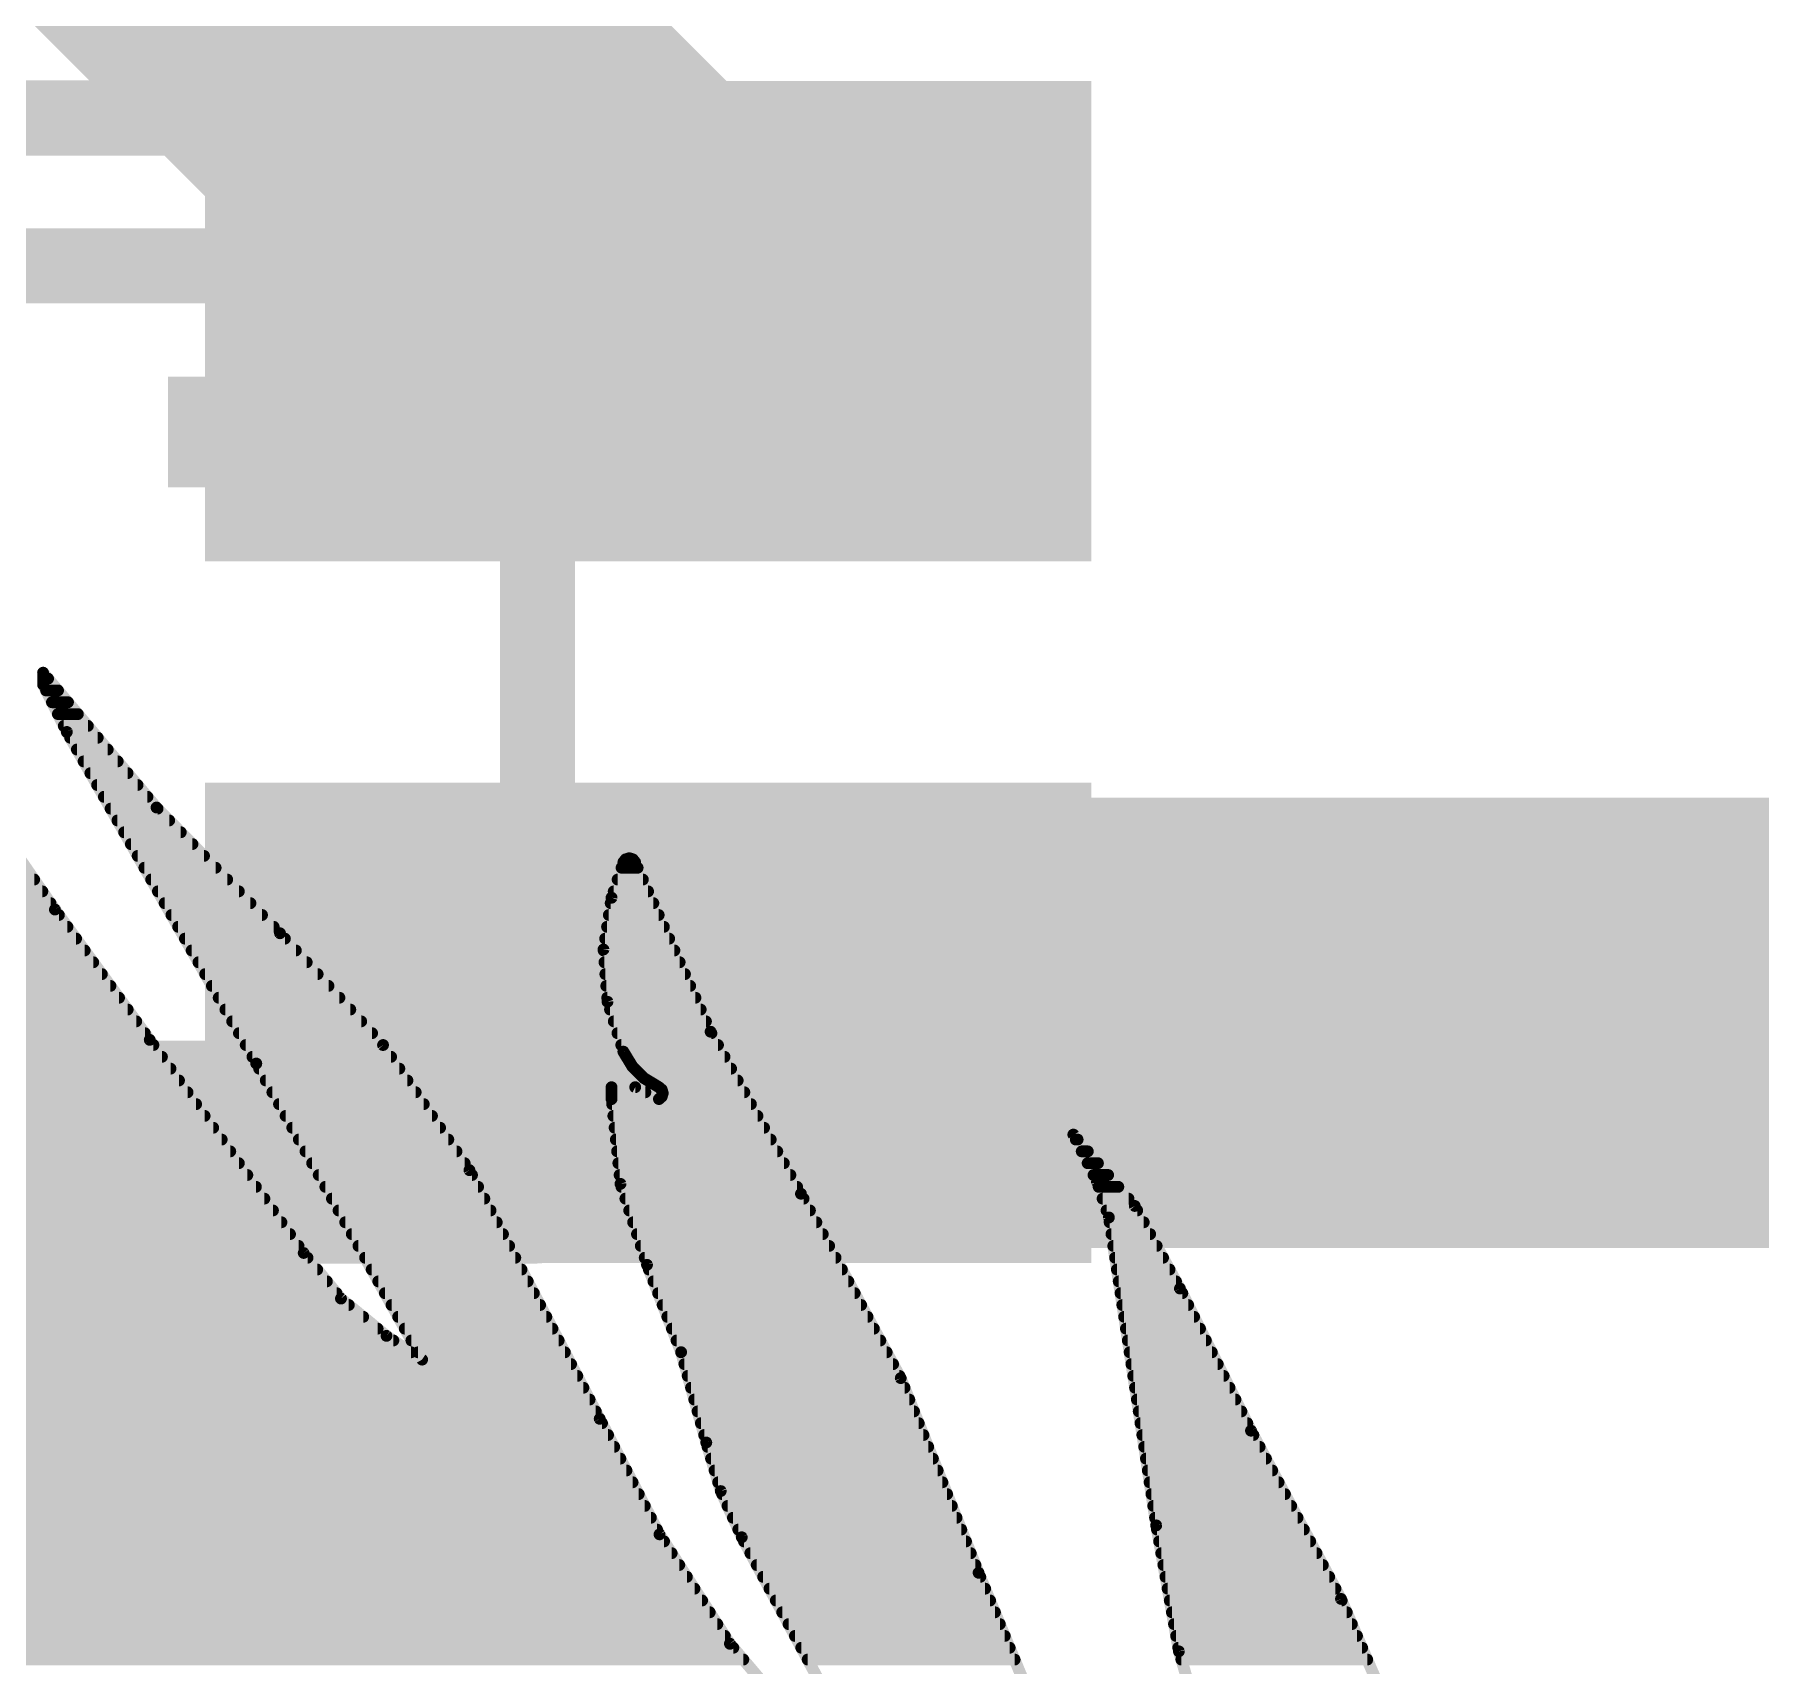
# Model space of a CAD drawing. Extents: x -0.6 to 18.1, y -1.8 to 18.1.
# Drawn here: x 9.594 to 11.931, y 11.736 to 13.944 of the extents above; entities that cross this region are included whole.
import ezdxf

# ---------------------------------------------------------------- set-up
doc = ezdxf.new("R2010")
doc.units = 0
for name, color, linetype in [('1', 12, 'CONTINUOUS'), ('22', 253, 'CONTINUOUS'), ('51', 253, 'CONTINUOUS')]:
    doc.layers.add(name, color=color, linetype=linetype)

# ---------------------------------------------------------------- blocks, each defined once
blk = doc.blocks.new('RECT')
blk.add_solid([(-0.5, -0.5), (0.5, -0.5), (-0.5, 0.5), (0.5, 0.5)])

msp = doc.modelspace()

# ---------------------------------------------------------------- linework, layer by layer
at = {"layer": '1', "const_width": 0.6096}
for points in [[(10.425, 13.556), (9.376, 14.605)], [(12.286, 12.606), (10.425, 12.606)]]:
    msp.add_lwpolyline(points, dxfattribs=at)
at = {"layer": '1', "const_width": 0.3048}
for points in [[(10.3172, 13.4482, 1), (10.5328, 13.6638)], [(10.425, 12.7584, 1), (10.425, 12.4536)]]:
    msp.add_lwpolyline(points, format="xyb", dxfattribs=at)
at = {"layer": '22', "const_width": 0.016}
for points in [[(9.6218, 12.7594), (9.3333, 13.1762)], [(9.7594, 12.8975), (9.6058, 13.08)], [(9.6058, 13.08), (9.6058, 13.0639)], [(9.6058, 13.072), (9.6125, 13.072)], [(9.6058, 13.0639), (9.6379, 12.9998)], [(9.6098, 13.056), (9.626, 13.056)], [(9.6178, 13.04), (9.6395, 13.04)], [(9.6258, 13.024), (9.6529, 13.024)], [(9.6338, 13.008), (9.6664, 13.008)], [(9.6379, 12.9998), (9.8944, 12.5509)], [(9.6424, 12.992), (9.6798, 12.992)], [(9.6515, 12.976), (9.6933, 12.976)], [(9.6606, 12.96), (9.7068, 12.96)], [(9.6698, 12.944), (9.7202, 12.944)], [(9.6789, 12.928), (9.7337, 12.928)], [(9.6881, 12.912), (9.7471, 12.912)], [(9.6972, 12.896), (9.7608, 12.896)], [(9.9265, 12.7273), (9.7594, 12.8975)], [(9.7064, 12.88), (9.7765, 12.88)], [(9.7155, 12.864), (9.7922, 12.864)], [(9.7246, 12.848), (9.808, 12.848)], [(9.7338, 12.832), (9.8237, 12.832)], [(10.3914, 12.8234), (10.3754, 12.7754)], [(10.3946, 12.8274), (10.3914, 12.8234)], [(10.3994, 12.8289), (10.3946, 12.8274)], [(10.4042, 12.8274), (10.3994, 12.8289)], [(10.4074, 12.8234), (10.4042, 12.8274)], [(10.5095, 12.5939), (10.4074, 12.8234)], [(5.3167, 12.8), (9.5937, 12.8)], [(9.7429, 12.816), (9.8394, 12.816)], [(9.7521, 12.8), (9.8551, 12.8)], [(10.3836, 12.8), (10.4178, 12.8)], [(10.3889, 12.816), (10.4107, 12.816)], [(5.3328, 12.784), (9.6048, 12.784)], [(9.7612, 12.784), (9.8708, 12.784)], [(10.3754, 12.7754), (10.3645, 12.7053)], [(10.3783, 12.784), (10.4249, 12.784)], [(5.3577, 12.768), (9.6159, 12.768)], [(5.3982, 12.752), (9.6272, 12.752)], [(9.7501, 12.583), (9.6218, 12.7594)], [(9.7703, 12.768), (9.8865, 12.768)], [(9.7795, 12.752), (9.9022, 12.752)], [(10.3717, 12.752), (10.4392, 12.752)], [(10.3742, 12.768), (10.432, 12.768)], [(5.4591, 12.736), (9.6388, 12.736)], [(9.7886, 12.736), (9.918, 12.736)], [(10.066, 12.5759), (9.9265, 12.7273)], [(10.3693, 12.736), (10.4463, 12.736)], [(5.5708, 12.72), (9.6505, 12.72)], [(5.6447, 12.704), (9.6621, 12.704)], [(9.7978, 12.72), (9.9332, 12.72)], [(9.8069, 12.704), (9.948, 12.704)], [(10.3645, 12.7053), (10.3699, 12.6346)], [(10.3646, 12.704), (10.4605, 12.704)], [(10.3667, 12.72), (10.4534, 12.72)], [(5.6996, 12.688), (9.6737, 12.688)], [(9.8161, 12.688), (9.9627, 12.688)], [(10.3658, 12.688), (10.4676, 12.688)], [(5.7475, 12.672), (9.6854, 12.672)], [(9.8252, 12.672), (9.9775, 12.672)], [(10.367, 12.672), (10.4748, 12.672)], [(5.8008, 12.656), (9.697, 12.656)], [(5.8678, 12.64), (9.7086, 12.64)], [(9.8343, 12.656), (9.9922, 12.656)], [(9.8435, 12.64), (10.007, 12.64)], [(10.3682, 12.656), (10.4819, 12.656)], [(10.3695, 12.64), (10.489, 12.64)], [(10.3699, 12.6346), (10.3914, 12.567)], [(5.9866, 12.624), (9.7203, 12.624)], [(9.8526, 12.624), (10.0217, 12.624)], [(10.3733, 12.624), (10.4961, 12.624)], [(6.061, 12.608), (9.7319, 12.608)], [(6.1229, 12.592), (9.7436, 12.592)], [(9.8618, 12.608), (10.0365, 12.608)], [(9.8709, 12.592), (10.0512, 12.592)], [(10.3784, 12.608), (10.5032, 12.608)], [(10.3834, 12.592), (10.5106, 12.592)], [(10.6318, 12.3746), (10.5095, 12.5939)], [(6.3864, 12.576), (9.7552, 12.576)], [(9.9586, 12.2944), (9.7501, 12.583)], [(9.8801, 12.576), (10.066, 12.576)], [(10.183, 12.4066), (10.066, 12.5759)], [(10.3885, 12.576), (10.5195, 12.576)], [(10.3914, 12.567), (10.4034, 12.5472)], [(6.3976, 12.56), (9.7667, 12.56)], [(6.3983, 12.544), (9.7783, 12.544)], [(9.8892, 12.56), (10.077, 12.56)], [(9.8944, 12.5509), (10.1189, 12.1501)], [(9.8983, 12.544), (10.0881, 12.544)], [(10.3956, 12.56), (10.5284, 12.56)], [(10.4034, 12.5472), (10.4197, 12.5309)], [(10.4066, 12.544), (10.5373, 12.544)], [(6.3922, 12.528), (9.7898, 12.528)], [(9.9072, 12.528), (10.0991, 12.528)], [(10.4074, 12.5189), (10.3754, 12.5189)], [(10.3754, 12.5189), (10.3754, 12.5028)], [(10.4395, 12.5028), (10.4074, 12.5189)], [(10.4197, 12.5309), (10.4395, 12.5189)], [(10.4245, 12.528), (10.5462, 12.528)], [(10.4395, 12.5189), (10.4433, 12.5156)], [(6.3457, 12.496), (9.813, 12.496)], [(6.372, 12.512), (9.8014, 12.512)], [(9.9162, 12.512), (10.1102, 12.512)], [(9.9252, 12.496), (10.1212, 12.496)], [(10.3754, 12.512), (10.4212, 12.512)], [(10.3754, 12.5028), (10.3875, 12.3881)], [(10.3761, 12.496), (10.5641, 12.496)], [(10.4433, 12.5061), (10.4395, 12.5028)], [(10.4433, 12.5156), (10.4447, 12.5109)], [(10.4447, 12.5109), (10.4433, 12.5061)], [(10.4444, 12.512), (10.5552, 12.512)], [(6.3042, 12.48), (9.8245, 12.48)], [(9.9341, 12.48), (10.1323, 12.48)], [(10.3778, 12.48), (10.573, 12.48)], [(6.1186, 12.448), (9.8476, 12.448)], [(6.2148, 12.464), (9.8361, 12.464)], [(9.9431, 12.464), (10.1433, 12.464)], [(9.952, 12.448), (10.1544, 12.448)], [(10.3795, 12.464), (10.5819, 12.464)], [(10.3812, 12.448), (10.5909, 12.448)], [(11.0838, 12.3581), (11.0006, 12.4547)], [(11.0006, 12.4547), (11.0326, 12.3906)], [(11.0039, 12.448), (11.0064, 12.448)], [(6.046, 12.432), (9.8592, 12.432)], [(9.961, 12.432), (10.1655, 12.432)], [(10.3829, 12.432), (10.5998, 12.432)], [(11.0119, 12.432), (11.0202, 12.432)], [(5.9747, 12.4), (9.8823, 12.4)], [(6.0061, 12.416), (9.8708, 12.416)], [(9.97, 12.416), (10.1765, 12.416)], [(9.9789, 12.4), (10.1865, 12.4)], [(10.3594, 12.0699), (10.183, 12.4066)], [(10.3846, 12.416), (10.6087, 12.416)], [(10.3863, 12.4), (10.6176, 12.4)], [(11.0199, 12.416), (11.0339, 12.416)], [(11.0279, 12.4), (11.0477, 12.4)], [(5.9651, 12.384), (9.8939, 12.384)], [(9.9879, 12.384), (10.1948, 12.384)], [(10.3875, 12.3881), (10.4234, 12.2784)], [(10.3888, 12.384), (10.6266, 12.384)], [(11.0326, 12.3906), (11.0487, 12.3425)], [(11.0348, 12.384), (11.0615, 12.384)], [(5.9644, 12.368), (9.9054, 12.368)], [(9.9968, 12.368), (10.2032, 12.368)], [(10.3941, 12.368), (10.6354, 12.368)], [(10.7669, 12.125), (10.6318, 12.3746)], [(11.0402, 12.368), (11.0753, 12.368)], [(11.1449, 12.2463), (11.0838, 12.3581)], [(5.9705, 12.352), (9.917, 12.352)], [(5.9812, 12.336), (9.9285, 12.336)], [(10.0058, 12.352), (10.2116, 12.352)], [(10.0148, 12.336), (10.22, 12.336)], [(10.3993, 12.352), (10.644, 12.352)], [(10.4046, 12.336), (10.6527, 12.336)], [(11.0455, 12.352), (11.0871, 12.352)], [(11.0487, 12.3425), (11.1128, 11.9257)], [(11.0497, 12.336), (11.0959, 12.336)], [(5.9986, 12.32), (9.9401, 12.32)], [(10.0237, 12.32), (10.2284, 12.32)], [(10.4098, 12.32), (10.6614, 12.32)], [(11.0522, 12.32), (11.1046, 12.32)], [(6.0255, 12.304), (9.9517, 12.304)], [(6.0515, 12.288), (9.9638, 12.288)], [(10.0091, 12.2327), (9.9586, 12.2944)], [(10.0327, 12.304), (10.2368, 12.304)], [(10.0417, 12.288), (10.2451, 12.288)], [(10.415, 12.304), (10.67, 12.304)], [(10.4203, 12.288), (10.6787, 12.288)], [(11.0546, 12.304), (11.1134, 12.304)], [(11.0571, 12.288), (11.1221, 12.288)], [(6.0685, 12.272), (9.9769, 12.272)], [(10.0506, 12.272), (10.2535, 12.272)], [(10.4234, 12.2784), (10.4695, 12.1602)], [(10.4259, 12.272), (10.6873, 12.272)], [(11.0595, 12.272), (11.1309, 12.272)], [(6.0861, 12.256), (9.99, 12.256)], [(6.7691, 12.24), (10.0031, 12.24)], [(10.0596, 12.256), (10.2619, 12.256)], [(10.0685, 12.24), (10.2703, 12.24)], [(10.4321, 12.256), (10.696, 12.256)], [(10.4384, 12.24), (10.7046, 12.24)], [(11.062, 12.256), (11.1396, 12.256)], [(11.0645, 12.24), (11.1481, 12.24)], [(11.2411, 12.0539), (11.1449, 12.2463)], [(6.782, 12.224), (10.0197, 12.224)], [(10.0707, 12.1822), (10.0091, 12.2327)], [(10.0775, 12.224), (10.2787, 12.224)], [(10.4446, 12.224), (10.7133, 12.224)], [(11.0669, 12.224), (11.1561, 12.224)], [(6.7811, 12.192), (10.0587, 12.192)], [(6.785, 12.208), (10.0392, 12.208)], [(10.0865, 12.208), (10.2871, 12.208)], [(10.0954, 12.192), (10.2954, 12.192)], [(10.4509, 12.208), (10.722, 12.208)], [(10.4571, 12.192), (10.7306, 12.192)], [(11.0694, 12.208), (11.1641, 12.208)], [(11.0718, 12.192), (11.1721, 12.192)], [(6.7724, 12.176), (10.08, 12.176)], [(10.1189, 12.1501), (10.0707, 12.1822)], [(10.1044, 12.176), (10.3038, 12.176)], [(10.4634, 12.176), (10.7393, 12.176)], [(11.0743, 12.176), (11.1801, 12.176)], [(6.7158, 12.144), (10.3206, 12.144)], [(6.7557, 12.16), (10.104, 12.16)], [(10.1134, 12.16), (10.3122, 12.16)], [(10.4695, 12.1602), (10.5036, 12.0379)], [(10.4696, 12.16), (10.7479, 12.16)], [(10.474, 12.144), (10.7566, 12.144)], [(11.0768, 12.16), (11.1881, 12.16)], [(11.0792, 12.144), (11.1961, 12.144)], [(6.6624, 12.128), (10.329, 12.128)], [(10.4785, 12.128), (10.7652, 12.128)], [(10.8723, 11.8615), (10.7669, 12.125)], [(11.0817, 12.128), (11.2041, 12.128)], [(6.6091, 12.112), (10.3373, 12.112)], [(10.483, 12.112), (10.7721, 12.112)], [(11.0841, 12.112), (11.2121, 12.112)], [(6.5024, 12.08), (10.3541, 12.08)], [(6.5558, 12.096), (10.3457, 12.096)], [(10.4874, 12.096), (10.7785, 12.096)], [(10.4919, 12.08), (10.7849, 12.08)], [(11.0866, 12.096), (11.2201, 12.096)], [(11.0891, 12.08), (11.2281, 12.08)], [(6.4491, 12.064), (10.3625, 12.064)], [(10.4404, 11.9135), (10.3594, 12.0699)], [(10.4963, 12.064), (10.7913, 12.064)], [(11.0915, 12.064), (11.2361, 12.064)], [(11.363, 11.8261), (11.2411, 12.0539)], [(6.3622, 12.032), (10.379, 12.032)], [(6.4011, 12.048), (10.3707, 12.048)], [(10.5008, 12.048), (10.7977, 12.048)], [(10.5036, 12.0379), (10.5232, 11.9721)], [(10.5054, 12.032), (10.8041, 12.032)], [(11.094, 12.048), (11.2443, 12.048)], [(11.0965, 12.032), (11.2528, 12.032)], [(6.3299, 12.016), (10.3873, 12.016)], [(10.5101, 12.016), (10.8105, 12.016)], [(11.0989, 12.016), (11.2614, 12.016)], [(6.2854, 11.984), (10.4039, 11.984)], [(6.3076, 12), (10.3956, 12)], [(10.5149, 12), (10.8169, 12)], [(10.5197, 11.984), (10.8233, 11.984)], [(11.1014, 12), (11.2699, 12)], [(11.1038, 11.984), (11.2785, 11.984)], [(6.2635, 11.968), (10.4122, 11.968)], [(10.5232, 11.9721), (10.5517, 11.9096)], [(10.5251, 11.968), (10.8297, 11.968)], [(11.1063, 11.968), (11.2871, 11.968)], [(6.2208, 11.936), (10.4287, 11.936)], [(6.2421, 11.952), (10.4204, 11.952)], [(10.5324, 11.952), (10.8361, 11.952)], [(10.5397, 11.936), (10.8425, 11.936)], [(11.1088, 11.952), (11.2956, 11.952)], [(11.1112, 11.936), (11.3042, 11.936)], [(6.1995, 11.92), (10.437, 11.92)], [(10.5357, 11.7654), (10.4404, 11.9135)], [(10.547, 11.92), (10.8489, 11.92)], [(10.5517, 11.9096), (10.6639, 11.7012)], [(11.1128, 11.9257), (11.1435, 11.7551)], [(11.1138, 11.92), (11.3127, 11.92)], [(6.1568, 11.888), (10.4568, 11.888)], [(6.1781, 11.904), (10.4465, 11.904)], [(10.5547, 11.904), (10.8553, 11.904)], [(10.5633, 11.888), (10.8617, 11.888)], [(11.1167, 11.904), (11.3213, 11.904)], [(11.1196, 11.888), (11.3299, 11.888)], [(6.1339, 11.872), (10.4671, 11.872)], [(10.5719, 11.872), (10.8681, 11.872)], [(11.1225, 11.872), (11.3384, 11.872)], [(6.0827, 11.84), (10.4877, 11.84)], [(6.1083, 11.856), (10.4774, 11.856)], [(10.5806, 11.856), (10.8746, 11.856)], [(10.5892, 11.84), (10.8812, 11.84)], [(10.9481, 11.6789), (10.8723, 11.8615)], [(11.1253, 11.856), (11.347, 11.856)], [(11.1282, 11.84), (11.3555, 11.84)], [(6.0572, 11.824), (10.498, 11.824)], [(10.5978, 11.824), (10.8879, 11.824)], [(11.1311, 11.824), (11.3639, 11.824)], [(11.4655, 11.589), (11.363, 11.8261)], [(6.0316, 11.808), (10.5083, 11.808)], [(10.6064, 11.808), (10.8945, 11.808)], [(11.134, 11.808), (11.3708, 11.808)], [(5.9875, 11.776), (10.5289, 11.776)], [(6.0078, 11.792), (10.5186, 11.792)], [(10.615, 11.792), (10.9011, 11.792)], [(10.6236, 11.776), (10.9078, 11.776)], [(11.1369, 11.792), (11.3777, 11.792)], [(11.1397, 11.776), (11.3846, 11.776)], [(5.9699, 11.76), (10.5403, 11.76)], [(10.712, 11.557), (10.5357, 11.7654)], [(10.6322, 11.76), (10.9144, 11.76)], [(11.1426, 11.76), (11.3916, 11.76)], [(11.1435, 11.7551), (11.193, 11.589)], [(5.9562, 11.744), (10.5538, 11.744)], [(10.6409, 11.744), (10.9211, 11.744)], [(11.1468, 11.744), (11.3985, 11.744)]]:
    msp.add_lwpolyline(points, dxfattribs=at)
at = {"layer": '22', "const_width": 0.008}
for points in [[(9.6089, 13.0826, 1), (9.6027, 13.0774)], [(9.6098, 13.08, 1), (9.6018, 13.08)], [(9.6058, 13.076, 1), (9.6058, 13.068)], [(9.6094, 13.0657, 1), (9.6022, 13.0621)], [(9.6018, 13.0639, 1), (9.6098, 13.0639)], [(9.6098, 13.06, 1), (9.6098, 13.052)], [(9.6125, 13.068, 1), (9.6125, 13.076)], [(9.626, 13.052, 1), (9.626, 13.06)], [(9.6178, 13.044, 1), (9.6178, 13.036)], [(9.6395, 13.036, 1), (9.6395, 13.044)], [(9.6258, 13.028, 1), (9.6258, 13.02)], [(9.6338, 13.012, 1), (9.6338, 13.004)], [(9.6529, 13.02, 1), (9.6529, 13.028)], [(9.6664, 13.004, 1), (9.6664, 13.012)], [(9.6414, 13.0018, 1), (9.6344, 12.9978)], [(9.6343, 12.998, 1), (9.6415, 13.0016)], [(9.6424, 12.996, 1), (9.6424, 12.988)], [(9.6798, 12.988, 1), (9.6798, 12.996)], [(9.6515, 12.98, 1), (9.6515, 12.972)], [(9.6933, 12.972, 1), (9.6933, 12.98)], [(9.6606, 12.964, 1), (9.6606, 12.956)], [(9.6698, 12.948, 1), (9.6698, 12.94)], [(9.7068, 12.956, 1), (9.7068, 12.964)], [(9.7202, 12.94, 1), (9.7202, 12.948)], [(9.6789, 12.932, 1), (9.6789, 12.924)], [(9.7337, 12.924, 1), (9.7337, 12.932)], [(9.6881, 12.916, 1), (9.6881, 12.908)], [(9.6972, 12.9, 1), (9.6972, 12.892)], [(9.7471, 12.908, 1), (9.7471, 12.916)], [(9.7622, 12.9003, 1), (9.7565, 12.8947)], [(9.7563, 12.8949, 1), (9.7624, 12.9001)], [(9.7608, 12.892, 1), (9.7608, 12.9)], [(9.7064, 12.884, 1), (9.7064, 12.876)], [(9.7765, 12.876, 1), (9.7765, 12.884)], [(9.7155, 12.868, 1), (9.7155, 12.86)], [(9.7246, 12.852, 1), (9.7246, 12.844)], [(9.7922, 12.86, 1), (9.7922, 12.868)], [(9.808, 12.844, 1), (9.808, 12.852)], [(9.7338, 12.836, 1), (9.7338, 12.828)], [(9.8237, 12.828, 1), (9.8237, 12.836)], [(10.3883, 12.8259, 1), (10.3945, 12.8209)], [(10.3952, 12.8221, 1), (10.3876, 12.8247)], [(10.3934, 12.8312, 1), (10.3957, 12.8236)], [(10.3977, 12.8249, 1), (10.3914, 12.8299)], [(10.4006, 12.8327, 1), (10.3982, 12.8251)], [(10.4006, 12.8251, 1), (10.3982, 12.8327)], [(10.4074, 12.8299, 1), (10.4011, 12.8249)], [(10.4031, 12.8236, 1), (10.4054, 12.8312)], [(10.4111, 12.825, 1), (10.4037, 12.8218)], [(10.4043, 12.8209, 1), (10.4105, 12.8259)], [(9.5937, 12.796, 1), (9.5937, 12.804)], [(9.7429, 12.82, 1), (9.7429, 12.812)], [(9.7521, 12.804, 1), (9.7521, 12.796)], [(9.8394, 12.812, 1), (9.8394, 12.82)], [(9.8551, 12.796, 1), (9.8551, 12.804)], [(10.3836, 12.804, 1), (10.3836, 12.796)], [(10.3889, 12.82, 1), (10.3889, 12.812)], [(10.4107, 12.812, 1), (10.4107, 12.82)], [(10.4178, 12.796, 1), (10.4178, 12.804)], [(9.6048, 12.78, 1), (9.6048, 12.788)], [(9.7612, 12.788, 1), (9.7612, 12.78)], [(9.8708, 12.78, 1), (9.8708, 12.788)], [(10.3794, 12.7748, 1), (10.3714, 12.776)], [(10.3783, 12.788, 1), (10.3783, 12.78)], [(10.4249, 12.78, 1), (10.4249, 12.788)], [(9.6159, 12.764, 1), (9.6159, 12.772)], [(9.625, 12.7618, 1), (9.6186, 12.757)], [(9.6185, 12.7571, 1), (9.6251, 12.7617)], [(9.6272, 12.748, 1), (9.6272, 12.756)], [(9.7703, 12.772, 1), (9.7703, 12.764)], [(9.7795, 12.756, 1), (9.7795, 12.748)], [(9.8865, 12.764, 1), (9.8865, 12.772)], [(9.9022, 12.748, 1), (9.9022, 12.756)], [(10.3717, 12.756, 1), (10.3717, 12.748)], [(10.3742, 12.772, 1), (10.3742, 12.764)], [(10.3716, 12.7767, 1), (10.3792, 12.7741)], [(10.432, 12.764, 1), (10.432, 12.772)], [(10.4392, 12.748, 1), (10.4392, 12.756)], [(9.6388, 12.732, 1), (9.6388, 12.74)], [(9.7886, 12.74, 1), (9.7886, 12.732)], [(9.918, 12.732, 1), (9.918, 12.74)], [(9.9294, 12.73, 1), (9.9236, 12.7246)], [(10.3693, 12.74, 1), (10.3693, 12.732)], [(10.4463, 12.732, 1), (10.4463, 12.74)], [(9.6505, 12.716, 1), (9.6505, 12.724)], [(9.6621, 12.7, 1), (9.6621, 12.708)], [(9.7978, 12.724, 1), (9.7978, 12.716)], [(9.8069, 12.708, 1), (9.8069, 12.7)], [(9.9236, 12.7245, 1), (9.9294, 12.7301)], [(9.9332, 12.716, 1), (9.9332, 12.724)], [(9.948, 12.7, 1), (9.948, 12.708)], [(10.3684, 12.7056, 1), (10.3605, 12.705)], [(10.3646, 12.708, 1), (10.3646, 12.7)], [(10.3667, 12.724, 1), (10.3667, 12.716)], [(10.4534, 12.716, 1), (10.4534, 12.724)], [(10.4605, 12.7, 1), (10.4605, 12.708)], [(9.6737, 12.684, 1), (9.6737, 12.692)], [(9.8161, 12.692, 1), (9.8161, 12.684)], [(9.9627, 12.684, 1), (9.9627, 12.692)], [(10.3605, 12.7059, 1), (10.3684, 12.7047)], [(10.3658, 12.692, 1), (10.3658, 12.684)], [(10.4676, 12.684, 1), (10.4676, 12.692)], [(9.6854, 12.668, 1), (9.6854, 12.676)], [(9.8252, 12.676, 1), (9.8252, 12.668)], [(9.9775, 12.668, 1), (9.9775, 12.676)], [(10.367, 12.676, 1), (10.367, 12.668)], [(10.4748, 12.668, 1), (10.4748, 12.676)], [(9.697, 12.652, 1), (9.697, 12.66)], [(9.7086, 12.636, 1), (9.7086, 12.644)], [(9.8343, 12.66, 1), (9.8343, 12.652)], [(9.8435, 12.644, 1), (9.8435, 12.636)], [(9.9922, 12.652, 1), (9.9922, 12.66)], [(10.007, 12.636, 1), (10.007, 12.644)], [(10.3682, 12.66, 1), (10.3682, 12.652)], [(10.3695, 12.644, 1), (10.3695, 12.636)], [(10.3737, 12.6358, 1), (10.3661, 12.6334)], [(10.4819, 12.652, 1), (10.4819, 12.66)], [(10.489, 12.636, 1), (10.489, 12.644)], [(9.7203, 12.62, 1), (9.7203, 12.628)], [(9.8526, 12.628, 1), (9.8526, 12.62)], [(10.0217, 12.62, 1), (10.0217, 12.628)], [(10.3659, 12.6343, 1), (10.3739, 12.6349)], [(10.3733, 12.628, 1), (10.3733, 12.62)], [(10.4961, 12.62, 1), (10.4961, 12.628)], [(9.7319, 12.604, 1), (9.7319, 12.612)], [(9.7436, 12.588, 1), (9.7436, 12.596)], [(9.8618, 12.612, 1), (9.8618, 12.604)], [(9.8709, 12.596, 1), (9.8709, 12.588)], [(10.0365, 12.604, 1), (10.0365, 12.612)], [(10.0512, 12.588, 1), (10.0512, 12.596)], [(10.3784, 12.612, 1), (10.3784, 12.604)], [(10.3834, 12.596, 1), (10.3834, 12.588)], [(10.5032, 12.604, 1), (10.5032, 12.612)], [(10.513, 12.5959, 1), (10.506, 12.592)], [(10.5058, 12.5923, 1), (10.5131, 12.5956)], [(10.5106, 12.588, 1), (10.5106, 12.596)], [(9.7533, 12.5853, 1), (9.7469, 12.5807)], [(9.7469, 12.5806, 1), (9.7533, 12.5854)], [(9.7552, 12.572, 1), (9.7552, 12.58)], [(9.8801, 12.58, 1), (9.8801, 12.572)], [(10.0693, 12.5782, 1), (10.0627, 12.5737)], [(10.0631, 12.5732, 1), (10.0689, 12.5787)], [(10.066, 12.572, 1), (10.066, 12.58)], [(10.3885, 12.58, 1), (10.3885, 12.572)], [(10.3948, 12.5691, 1), (10.388, 12.5649)], [(10.3876, 12.5658, 1), (10.3952, 12.5682)], [(10.5195, 12.572, 1), (10.5195, 12.58)], [(9.7667, 12.556, 1), (9.7667, 12.564)], [(9.7783, 12.54, 1), (9.7783, 12.548)], [(9.8892, 12.564, 1), (9.8892, 12.556)], [(9.8979, 12.5529, 1), (9.8909, 12.5489)], [(9.8909, 12.5489, 1), (9.8979, 12.5529)], [(9.8983, 12.548, 1), (9.8983, 12.54)], [(10.077, 12.556, 1), (10.077, 12.564)], [(10.0881, 12.54, 1), (10.0881, 12.548)], [(10.3956, 12.564, 1), (10.3956, 12.556)], [(10.4062, 12.55, 1), (10.4005, 12.5444)], [(10.3999, 12.5451, 1), (10.4068, 12.5493)], [(10.4066, 12.548, 1), (10.4066, 12.54)], [(10.5284, 12.556, 1), (10.5284, 12.564)], [(10.5373, 12.54, 1), (10.5373, 12.548)], [(9.7898, 12.524, 1), (9.7898, 12.532)], [(9.9072, 12.532, 1), (9.9072, 12.524)], [(10.0991, 12.524, 1), (10.0991, 12.532)], [(10.3754, 12.5229, 1), (10.3754, 12.5149)], [(10.3794, 12.5189, 1), (10.3714, 12.5189)], [(10.4092, 12.5225, 1), (10.4056, 12.5153)], [(10.4074, 12.5149, 1), (10.4074, 12.5229)], [(10.4218, 12.5343, 1), (10.4176, 12.5274)], [(10.4169, 12.528, 1), (10.4225, 12.5337)], [(10.4245, 12.532, 1), (10.4245, 12.524)], [(10.4421, 12.5219, 1), (10.4369, 12.5159)], [(10.4374, 12.5155, 1), (10.4416, 12.5223)], [(10.5462, 12.524, 1), (10.5462, 12.532)], [(9.8014, 12.508, 1), (9.8014, 12.516)], [(9.813, 12.492, 1), (9.813, 12.5)], [(9.9162, 12.516, 1), (9.9162, 12.508)], [(9.9252, 12.5, 1), (9.9252, 12.492)], [(10.1102, 12.508, 1), (10.1102, 12.516)], [(10.1212, 12.492, 1), (10.1212, 12.5)], [(10.3754, 12.516, 1), (10.3754, 12.508)], [(10.3794, 12.5032, 1), (10.3714, 12.5024)], [(10.3714, 12.5028, 1), (10.3794, 12.5028)], [(10.3761, 12.5, 1), (10.3761, 12.492)], [(10.4212, 12.508, 1), (10.4212, 12.516)], [(10.4369, 12.5058, 1), (10.4421, 12.4998)], [(10.4377, 12.4992, 1), (10.4413, 12.5064)], [(10.4471, 12.5168, 1), (10.4395, 12.5145)], [(10.4395, 12.5072, 1), (10.4471, 12.5049)], [(10.4444, 12.516, 1), (10.4444, 12.508)], [(10.4407, 12.5126, 1), (10.4459, 12.5187)], [(10.4459, 12.503, 1), (10.4407, 12.5091)], [(10.4486, 12.5097, 1), (10.4409, 12.512)], [(10.4409, 12.5097, 1), (10.4486, 12.512)], [(10.5552, 12.508, 1), (10.5552, 12.516)], [(10.5641, 12.492, 1), (10.5641, 12.5)], [(9.8245, 12.476, 1), (9.8245, 12.484)], [(9.9341, 12.484, 1), (9.9341, 12.476)], [(10.1323, 12.476, 1), (10.1323, 12.484)], [(10.3778, 12.484, 1), (10.3778, 12.476)], [(10.573, 12.476, 1), (10.573, 12.484)], [(9.8361, 12.46, 1), (9.8361, 12.468)], [(9.8476, 12.444, 1), (9.8476, 12.452)], [(9.9431, 12.468, 1), (9.9431, 12.46)], [(9.952, 12.452, 1), (9.952, 12.444)], [(10.1433, 12.46, 1), (10.1433, 12.468)], [(10.1544, 12.444, 1), (10.1544, 12.452)], [(10.3795, 12.468, 1), (10.3795, 12.46)], [(10.3812, 12.452, 1), (10.3812, 12.444)], [(10.5819, 12.46, 1), (10.5819, 12.468)], [(10.5909, 12.444, 1), (10.5909, 12.452)], [(11.0036, 12.4573, 1), (10.9976, 12.4521)], [(11.0042, 12.4565, 1), (10.997, 12.4529)], [(11.0039, 12.452, 1), (11.0039, 12.444)], [(11.0064, 12.444, 1), (11.0064, 12.452)], [(9.8592, 12.428, 1), (9.8592, 12.436)], [(9.961, 12.436, 1), (9.961, 12.428)], [(10.1655, 12.428, 1), (10.1655, 12.436)], [(10.3829, 12.436, 1), (10.3829, 12.428)], [(10.5998, 12.428, 1), (10.5998, 12.436)], [(11.0119, 12.436, 1), (11.0119, 12.428)], [(11.0202, 12.428, 1), (11.0202, 12.436)], [(9.8708, 12.412, 1), (9.8708, 12.42)], [(9.8823, 12.396, 1), (9.8823, 12.404)], [(9.97, 12.42, 1), (9.97, 12.412)], [(9.9789, 12.404, 1), (9.9789, 12.396)], [(10.1765, 12.412, 1), (10.1765, 12.42)], [(10.1865, 12.4085, 1), (10.1795, 12.4047)], [(10.1797, 12.4043, 1), (10.1863, 12.4089)], [(10.1865, 12.396, 1), (10.1865, 12.404)], [(10.3846, 12.42, 1), (10.3846, 12.412)], [(10.3863, 12.404, 1), (10.3863, 12.396)], [(10.6087, 12.412, 1), (10.6087, 12.42)], [(10.6176, 12.396, 1), (10.6176, 12.404)], [(11.0199, 12.42, 1), (11.0199, 12.412)], [(11.0279, 12.404, 1), (11.0279, 12.396)], [(11.0339, 12.412, 1), (11.0339, 12.42)], [(11.0477, 12.396, 1), (11.0477, 12.404)], [(9.8939, 12.38, 1), (9.8939, 12.388)], [(9.9879, 12.388, 1), (9.9879, 12.38)], [(10.1948, 12.38, 1), (10.1948, 12.388)], [(10.3913, 12.3893, 1), (10.3837, 12.3868)], [(10.3835, 12.3876, 1), (10.3915, 12.3885)], [(10.3888, 12.388, 1), (10.3888, 12.38)], [(10.6266, 12.38, 1), (10.6266, 12.388)], [(11.0364, 12.3919, 1), (11.0288, 12.3893)], [(11.029, 12.3888, 1), (11.0362, 12.3924)], [(11.0348, 12.388, 1), (11.0348, 12.38)], [(11.0615, 12.38, 1), (11.0615, 12.388)], [(9.9054, 12.364, 1), (9.9054, 12.372)], [(9.9968, 12.372, 1), (9.9968, 12.364)], [(10.2032, 12.364, 1), (10.2032, 12.372)], [(10.3941, 12.372, 1), (10.3941, 12.364)], [(10.6353, 12.3765, 1), (10.6283, 12.3727)], [(10.6283, 12.3727, 1), (10.6353, 12.3765)], [(10.6354, 12.364, 1), (10.6354, 12.372)], [(11.0402, 12.372, 1), (11.0402, 12.364)], [(11.0753, 12.364, 1), (11.0753, 12.372)], [(11.0873, 12.36, 1), (11.0803, 12.3562)], [(11.0807, 12.3555, 1), (11.0868, 12.3607)], [(9.917, 12.348, 1), (9.917, 12.356)], [(9.9285, 12.332, 1), (9.9285, 12.34)], [(10.0058, 12.356, 1), (10.0058, 12.348)], [(10.0148, 12.34, 1), (10.0148, 12.332)], [(10.2116, 12.348, 1), (10.2116, 12.356)], [(10.22, 12.332, 1), (10.22, 12.34)], [(10.3993, 12.356, 1), (10.3993, 12.348)], [(10.4046, 12.34, 1), (10.4046, 12.332)], [(10.644, 12.348, 1), (10.644, 12.356)], [(10.6527, 12.332, 1), (10.6527, 12.34)], [(11.0455, 12.356, 1), (11.0455, 12.348)], [(11.0527, 12.3431, 1), (11.0447, 12.3419)], [(11.0449, 12.3412, 1), (11.0525, 12.3438)], [(11.0497, 12.34, 1), (11.0497, 12.332)], [(11.0871, 12.348, 1), (11.0871, 12.356)], [(11.0959, 12.332, 1), (11.0959, 12.34)], [(9.9401, 12.316, 1), (9.9401, 12.324)], [(10.0237, 12.324, 1), (10.0237, 12.316)], [(10.2284, 12.316, 1), (10.2284, 12.324)], [(10.4098, 12.324, 1), (10.4098, 12.316)], [(10.6614, 12.316, 1), (10.6614, 12.324)], [(11.0522, 12.324, 1), (11.0522, 12.316)], [(11.1046, 12.316, 1), (11.1046, 12.324)], [(9.9517, 12.3, 1), (9.9517, 12.308)], [(9.9617, 12.2969, 1), (9.9555, 12.2919)], [(9.9554, 12.2921, 1), (9.9618, 12.2967)], [(9.9638, 12.284, 1), (9.9638, 12.292)], [(10.0327, 12.308, 1), (10.0327, 12.3)], [(10.0417, 12.292, 1), (10.0417, 12.284)], [(10.2368, 12.3, 1), (10.2368, 12.308)], [(10.2451, 12.284, 1), (10.2451, 12.292)], [(10.415, 12.308, 1), (10.415, 12.3)], [(10.4203, 12.292, 1), (10.4203, 12.284)], [(10.67, 12.3, 1), (10.67, 12.308)], [(10.6787, 12.284, 1), (10.6787, 12.292)], [(11.0546, 12.308, 1), (11.0546, 12.3)], [(11.0571, 12.292, 1), (11.0571, 12.284)], [(11.1134, 12.3, 1), (11.1134, 12.308)], [(11.1221, 12.284, 1), (11.1221, 12.292)], [(9.9769, 12.268, 1), (9.9769, 12.276)], [(10.0506, 12.276, 1), (10.0506, 12.268)], [(10.2535, 12.268, 1), (10.2535, 12.276)], [(10.4271, 12.2799, 1), (10.4197, 12.2769)], [(10.4196, 12.2772, 1), (10.4272, 12.2796)], [(10.4259, 12.276, 1), (10.4259, 12.268)], [(10.6873, 12.268, 1), (10.6873, 12.276)], [(11.0595, 12.276, 1), (11.0595, 12.268)], [(11.1309, 12.268, 1), (11.1309, 12.276)], [(9.99, 12.252, 1), (9.99, 12.26)], [(10.0031, 12.236, 1), (10.0031, 12.244)], [(10.0596, 12.26, 1), (10.0596, 12.252)], [(10.0685, 12.244, 1), (10.0685, 12.236)], [(10.2619, 12.252, 1), (10.2619, 12.26)], [(10.2703, 12.236, 1), (10.2703, 12.244)], [(10.4321, 12.26, 1), (10.4321, 12.252)], [(10.4384, 12.244, 1), (10.4384, 12.236)], [(10.696, 12.252, 1), (10.696, 12.26)], [(10.7046, 12.236, 1), (10.7046, 12.244)], [(11.062, 12.26, 1), (11.062, 12.252)], [(11.0645, 12.244, 1), (11.0645, 12.236)], [(11.1396, 12.252, 1), (11.1396, 12.26)], [(11.1485, 12.2481, 1), (11.1413, 12.2445)], [(11.1414, 12.2444, 1), (11.1484, 12.2482)], [(11.1481, 12.236, 1), (11.1481, 12.244)], [(10.0116, 12.2358, 1), (10.0065, 12.2296)], [(10.006, 12.2302, 1), (10.0122, 12.2353)], [(10.0197, 12.22, 1), (10.0197, 12.228)], [(10.0775, 12.228, 1), (10.0775, 12.22)], [(10.2787, 12.22, 1), (10.2787, 12.228)], [(10.4446, 12.228, 1), (10.4446, 12.22)], [(10.7133, 12.22, 1), (10.7133, 12.228)], [(11.0669, 12.228, 1), (11.0669, 12.22)], [(11.1561, 12.22, 1), (11.1561, 12.228)], [(10.0392, 12.204, 1), (10.0392, 12.212)], [(10.0587, 12.188, 1), (10.0587, 12.196)], [(10.0865, 12.212, 1), (10.0865, 12.204)], [(10.0954, 12.196, 1), (10.0954, 12.188)], [(10.2871, 12.204, 1), (10.2871, 12.212)], [(10.2954, 12.188, 1), (10.2954, 12.196)], [(10.4509, 12.212, 1), (10.4509, 12.204)], [(10.4571, 12.196, 1), (10.4571, 12.188)], [(10.722, 12.204, 1), (10.722, 12.212)], [(10.7306, 12.188, 1), (10.7306, 12.196)], [(11.0694, 12.212, 1), (11.0694, 12.204)], [(11.0718, 12.196, 1), (11.0718, 12.188)], [(11.1641, 12.204, 1), (11.1641, 12.212)], [(11.1721, 12.188, 1), (11.1721, 12.196)], [(10.0729, 12.1855, 1), (10.0685, 12.1789)], [(10.0682, 12.1791, 1), (10.0732, 12.1853)], [(10.08, 12.172, 1), (10.08, 12.18)], [(10.1044, 12.18, 1), (10.1044, 12.172)], [(10.3038, 12.172, 1), (10.3038, 12.18)], [(10.4634, 12.18, 1), (10.4634, 12.172)], [(10.7393, 12.172, 1), (10.7393, 12.18)], [(11.0743, 12.18, 1), (11.0743, 12.172)], [(11.1801, 12.172, 1), (11.1801, 12.18)], [(10.104, 12.156, 1), (10.104, 12.164)], [(10.1134, 12.164, 1), (10.1134, 12.156)], [(10.1154, 12.1481, 1), (10.1224, 12.1521)], [(10.1167, 12.1468, 1), (10.1211, 12.1534)], [(10.3122, 12.156, 1), (10.3122, 12.164)], [(10.3206, 12.14, 1), (10.3206, 12.148)], [(10.4734, 12.1612, 1), (10.4657, 12.1591)], [(10.4696, 12.164, 1), (10.4696, 12.156)], [(10.4658, 12.1587, 1), (10.4733, 12.1616)], [(10.474, 12.148, 1), (10.474, 12.14)], [(10.7479, 12.156, 1), (10.7479, 12.164)], [(10.7566, 12.14, 1), (10.7566, 12.148)], [(11.0768, 12.164, 1), (11.0768, 12.156)], [(11.0792, 12.148, 1), (11.0792, 12.14)], [(11.1881, 12.156, 1), (11.1881, 12.164)], [(11.1961, 12.14, 1), (11.1961, 12.148)], [(10.329, 12.124, 1), (10.329, 12.132)], [(10.4785, 12.132, 1), (10.4785, 12.124)], [(10.7706, 12.1265, 1), (10.7632, 12.1235)], [(10.7634, 12.1231, 1), (10.7704, 12.1269)], [(10.7652, 12.124, 1), (10.7652, 12.132)], [(11.0817, 12.132, 1), (11.0817, 12.124)], [(11.2041, 12.124, 1), (11.2041, 12.132)], [(10.3373, 12.108, 1), (10.3373, 12.116)], [(10.483, 12.116, 1), (10.483, 12.108)], [(10.7721, 12.108, 1), (10.7721, 12.116)], [(11.0841, 12.116, 1), (11.0841, 12.108)], [(11.2121, 12.108, 1), (11.2121, 12.116)], [(10.3457, 12.092, 1), (10.3457, 12.1)], [(10.3541, 12.076, 1), (10.3541, 12.084)], [(10.4874, 12.1, 1), (10.4874, 12.092)], [(10.4919, 12.084, 1), (10.4919, 12.076)], [(10.7785, 12.092, 1), (10.7785, 12.1)], [(10.7849, 12.076, 1), (10.7849, 12.084)], [(11.0866, 12.1, 1), (11.0866, 12.092)], [(11.0891, 12.084, 1), (11.0891, 12.076)], [(11.2201, 12.092, 1), (11.2201, 12.1)], [(11.2281, 12.076, 1), (11.2281, 12.084)], [(10.363, 12.0717, 1), (10.3558, 12.0681)], [(10.3559, 12.068, 1), (10.3629, 12.0718)], [(10.3625, 12.06, 1), (10.3625, 12.068)], [(10.4963, 12.068, 1), (10.4963, 12.06)], [(10.7913, 12.06, 1), (10.7913, 12.068)], [(11.0915, 12.068, 1), (11.0915, 12.06)], [(11.2361, 12.06, 1), (11.2361, 12.068)], [(11.2446, 12.0558, 1), (11.2376, 12.052)], [(11.2375, 12.0521, 1), (11.2447, 12.0557)], [(10.3707, 12.044, 1), (10.3707, 12.052)], [(10.379, 12.028, 1), (10.379, 12.036)], [(10.5008, 12.052, 1), (10.5008, 12.044)], [(10.5074, 12.039, 1), (10.4998, 12.0368)], [(10.4997, 12.0368, 1), (10.5075, 12.039)], [(10.5054, 12.036, 1), (10.5054, 12.028)], [(10.7977, 12.044, 1), (10.7977, 12.052)], [(10.8041, 12.028, 1), (10.8041, 12.036)], [(11.094, 12.052, 1), (11.094, 12.044)], [(11.0965, 12.036, 1), (11.0965, 12.028)], [(11.2443, 12.044, 1), (11.2443, 12.052)], [(11.2528, 12.028, 1), (11.2528, 12.036)], [(10.3873, 12.012, 1), (10.3873, 12.02)], [(10.5101, 12.02, 1), (10.5101, 12.012)], [(10.8105, 12.012, 1), (10.8105, 12.02)], [(11.0989, 12.02, 1), (11.0989, 12.012)], [(11.2614, 12.012, 1), (11.2614, 12.02)], [(10.3956, 11.996, 1), (10.3956, 12.004)], [(10.4039, 11.98, 1), (10.4039, 11.988)], [(10.5149, 12.004, 1), (10.5149, 11.996)], [(10.5197, 11.988, 1), (10.5197, 11.98)], [(10.8169, 11.996, 1), (10.8169, 12.004)], [(10.8233, 11.98, 1), (10.8233, 11.988)], [(11.1014, 12.004, 1), (11.1014, 11.996)], [(11.1038, 11.988, 1), (11.1038, 11.98)], [(11.2699, 11.996, 1), (11.2699, 12.004)], [(11.2785, 11.98, 1), (11.2785, 11.988)], [(10.4122, 11.964, 1), (10.4122, 11.972)], [(10.5269, 11.9738, 1), (10.5196, 11.9704)], [(10.5194, 11.971, 1), (10.5271, 11.9732)], [(10.5251, 11.972, 1), (10.5251, 11.964)], [(10.8297, 11.964, 1), (10.8297, 11.972)], [(11.1063, 11.972, 1), (11.1063, 11.964)], [(11.2871, 11.964, 1), (11.2871, 11.972)], [(10.4204, 11.948, 1), (10.4204, 11.956)], [(10.4287, 11.932, 1), (10.4287, 11.94)], [(10.5324, 11.956, 1), (10.5324, 11.948)], [(10.5397, 11.94, 1), (10.5397, 11.932)], [(10.8361, 11.948, 1), (10.8361, 11.956)], [(10.8425, 11.932, 1), (10.8425, 11.94)], [(11.1088, 11.956, 1), (11.1088, 11.948)], [(11.1112, 11.94, 1), (11.1112, 11.932)], [(11.2956, 11.948, 1), (11.2956, 11.956)], [(11.3042, 11.932, 1), (11.3042, 11.94)], [(10.4437, 11.9157, 1), (10.437, 11.9113)], [(10.4368, 11.9117, 1), (10.4439, 11.9153)], [(10.437, 11.916, 1), (10.437, 11.924)], [(10.547, 11.924, 1), (10.547, 11.916)], [(10.5552, 11.9115, 1), (10.5482, 11.9077)], [(10.8489, 11.916, 1), (10.8489, 11.924)], [(11.1167, 11.9264, 1), (11.1089, 11.925)], [(11.1088, 11.9251, 1), (11.1168, 11.9263)], [(11.1138, 11.924, 1), (11.1138, 11.916)], [(11.3127, 11.916, 1), (11.3127, 11.924)], [(10.4465, 11.9, 1), (10.4465, 11.908)], [(10.4568, 11.884, 1), (10.4568, 11.892)], [(10.5481, 11.9079, 1), (10.5553, 11.9113)], [(10.5547, 11.908, 1), (10.5547, 11.9)], [(10.5633, 11.892, 1), (10.5633, 11.884)], [(10.8553, 11.9, 1), (10.8553, 11.908)], [(10.8617, 11.884, 1), (10.8617, 11.892)], [(11.1167, 11.908, 1), (11.1167, 11.9)], [(11.1196, 11.892, 1), (11.1196, 11.884)], [(11.3213, 11.9, 1), (11.3213, 11.908)], [(11.3299, 11.884, 1), (11.3299, 11.892)], [(10.4671, 11.868, 1), (10.4671, 11.876)], [(10.5719, 11.876, 1), (10.5719, 11.868)], [(10.8681, 11.868, 1), (10.8681, 11.876)], [(11.1225, 11.876, 1), (11.1225, 11.868)], [(11.3384, 11.868, 1), (11.3384, 11.876)], [(10.4774, 11.852, 1), (10.4774, 11.86)], [(10.4877, 11.836, 1), (10.4877, 11.844)], [(10.5806, 11.86, 1), (10.5806, 11.852)], [(10.5892, 11.844, 1), (10.5892, 11.836)], [(10.876, 11.863, 1), (10.8686, 11.86)], [(10.8686, 11.86, 1), (10.876, 11.863)], [(10.8746, 11.852, 1), (10.8746, 11.86)], [(10.8812, 11.836, 1), (10.8812, 11.844)], [(11.1253, 11.86, 1), (11.1253, 11.852)], [(11.1282, 11.844, 1), (11.1282, 11.836)], [(11.347, 11.852, 1), (11.347, 11.86)], [(11.3555, 11.836, 1), (11.3555, 11.844)], [(10.498, 11.82, 1), (10.498, 11.828)], [(10.5978, 11.828, 1), (10.5978, 11.82)], [(10.8879, 11.82, 1), (10.8879, 11.828)], [(11.1311, 11.828, 1), (11.1311, 11.82)], [(11.3666, 11.8277, 1), (11.3593, 11.8245)], [(11.3594, 11.8242, 1), (11.3665, 11.828)], [(11.3639, 11.82, 1), (11.3639, 11.828)], [(10.5083, 11.804, 1), (10.5083, 11.812)], [(10.6064, 11.812, 1), (10.6064, 11.804)], [(10.8945, 11.804, 1), (10.8945, 11.812)], [(11.134, 11.812, 1), (11.134, 11.804)], [(11.3708, 11.804, 1), (11.3708, 11.812)], [(10.5186, 11.788, 1), (10.5186, 11.796)], [(10.5289, 11.772, 1), (10.5289, 11.78)], [(10.615, 11.796, 1), (10.615, 11.788)], [(10.6236, 11.78, 1), (10.6236, 11.772)], [(10.9011, 11.788, 1), (10.9011, 11.796)], [(10.9078, 11.772, 1), (10.9078, 11.78)], [(11.1369, 11.796, 1), (11.1369, 11.788)], [(11.1397, 11.78, 1), (11.1397, 11.772)], [(11.3777, 11.788, 1), (11.3777, 11.796)], [(11.3846, 11.772, 1), (11.3846, 11.78)], [(10.5388, 11.768, 1), (10.5326, 11.7628)], [(10.5323, 11.7632, 1), (10.5391, 11.7676)], [(10.5403, 11.756, 1), (10.5403, 11.764)], [(10.6322, 11.764, 1), (10.6322, 11.756)], [(10.9144, 11.756, 1), (10.9144, 11.764)], [(11.1426, 11.764, 1), (11.1426, 11.756)], [(11.1473, 11.7563, 1), (11.1397, 11.754)], [(11.1396, 11.7544, 1), (11.1474, 11.7558)], [(11.3916, 11.756, 1), (11.3916, 11.764)], [(10.5538, 11.74, 1), (10.5538, 11.748)], [(10.6409, 11.748, 1), (10.6409, 11.74)], [(10.9211, 11.74, 1), (10.9211, 11.748)], [(11.1468, 11.748, 1), (11.1468, 11.74)], [(11.3985, 11.74, 1), (11.3985, 11.748)]]:
    msp.add_lwpolyline(points, format="xyb", dxfattribs=at)
at = {"layer": '51', "const_width": 0.1016}
for points in [[(10.275, 13.831), (8.775, 13.831)], [(10.275, 12.331), (10.275, 13.831)], [(10.225, 13.631), (8.825, 13.631)], [(8.825, 12.531), (10.225, 12.531)], [(8.775, 12.331), (10.275, 12.331)]]:
    msp.add_lwpolyline(points, dxfattribs=at)
at = {"layer": '51', "const_width": 0.0508}
for points in [[(10.3004, 13.831, 1), (10.2496, 13.831)], [(10.275, 13.8056, 1), (10.275, 13.8564)], [(10.225, 13.6056, 1), (10.225, 13.6564)], [(10.225, 12.5056, 1), (10.225, 12.5564)], [(10.275, 12.3056, 1), (10.275, 12.3564)], [(10.2496, 12.331, 1), (10.3004, 12.331)]]:
    msp.add_lwpolyline(points, format="xyb", dxfattribs=at)

# ---------------------------------------------------------------- block references
at = {"layer": '1', "xscale": 0.65, "yscale": 1.2, "rotation": 270}
for p in [(10.425, 13.556), (10.425, 12.606)]:
    msp.add_blockref('RECT', p, dxfattribs=at)
at = {"layer": '51', "xscale": 0.15, "yscale": 0.4, "rotation": 270}
msp.add_blockref('RECT', (9.975, 13.406), dxfattribs=at)

doc.saveas('drawing.dxf')
